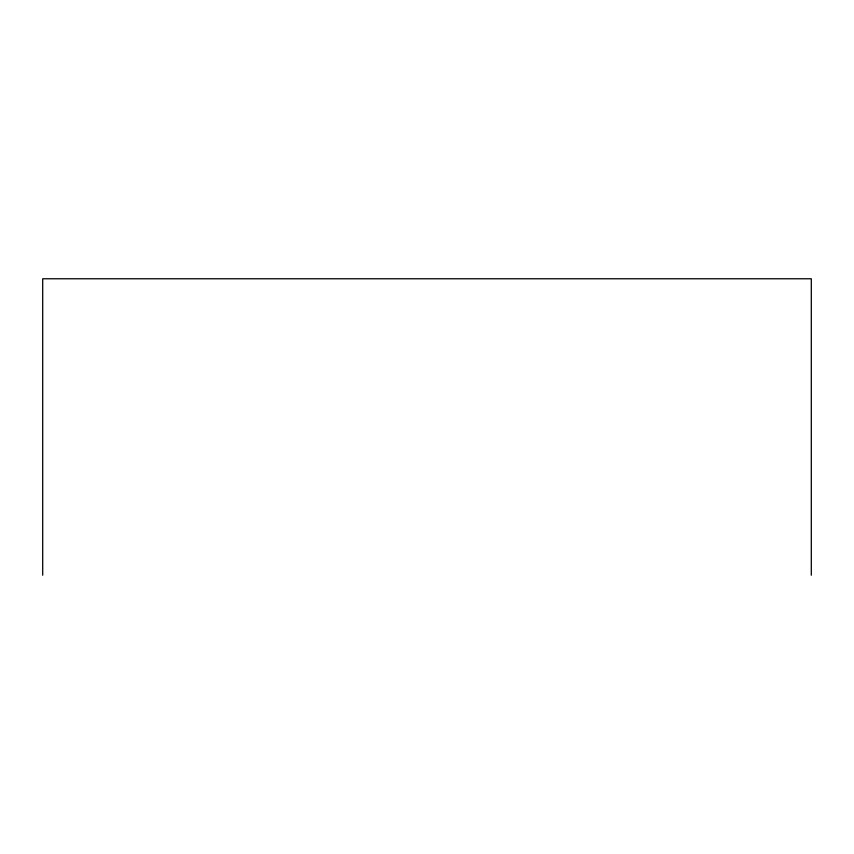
<?xml version="1.0" encoding="UTF-8"?>
<svg xmlns="http://www.w3.org/2000/svg" width="854" height="854" viewBox="0 0 854 854"><rect width="100%" height="100%" fill="white"/><g stroke="black" fill="none" stroke-linecap="round" stroke-linejoin="round"><path stroke-width="1.28" d="M811.3 575.233L811.3 278.767L42.7 278.767L42.7 575.233"/></g></svg>
